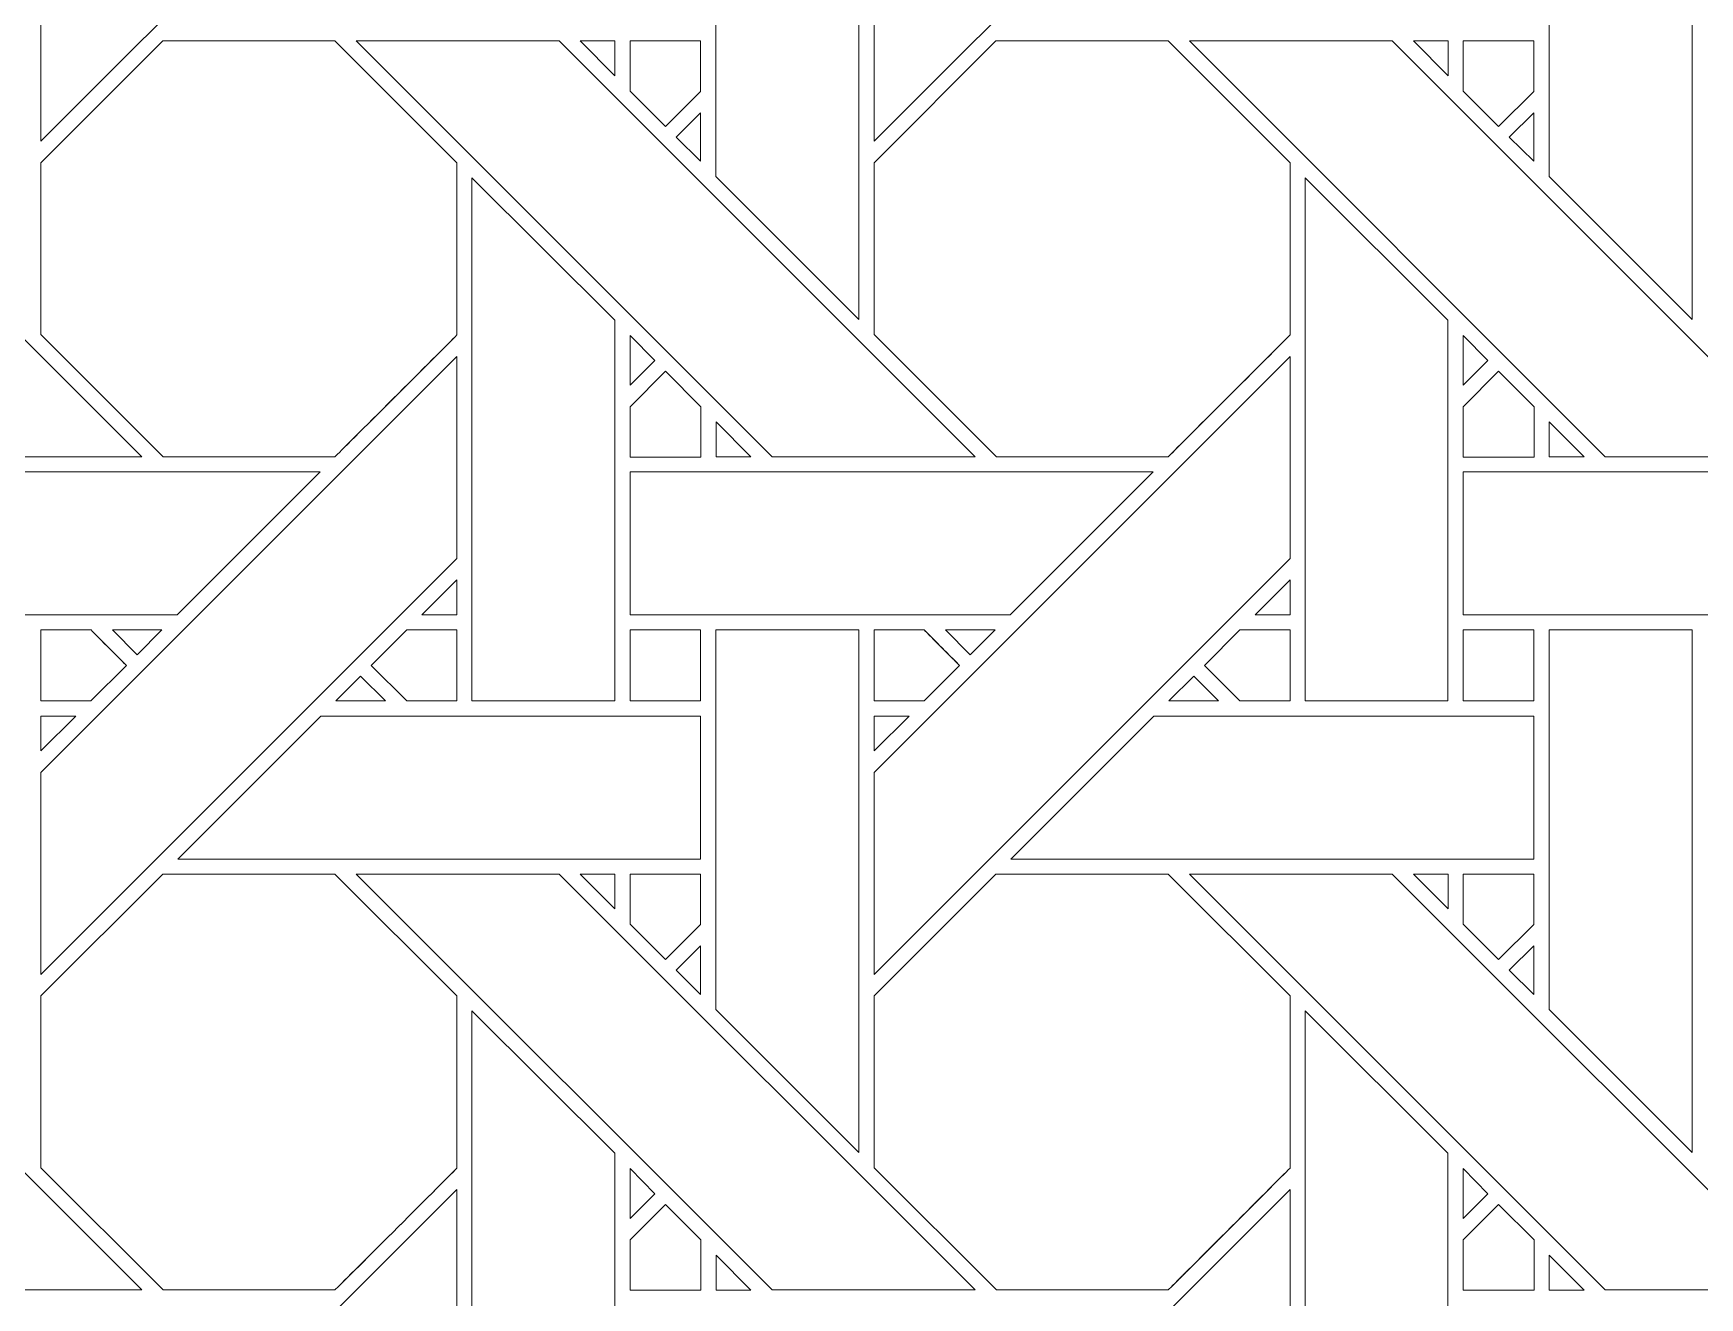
# Model space of a CAD drawing. Header units: inches. Extents: x 4.4 to 20.4, y 1.1 to 17.1.
# Drawn here: x 12.612 to 14.509, y 7.426 to 8.866 of the extents above; entities that cross this region are included whole.
import ezdxf

# ---------------------------------------------------------------- set-up
doc = ezdxf.new("R2010")
doc.units = ezdxf.units.IN
doc.header["$MEASUREMENT"] = 0
doc.layers.add('Design', color=7, linetype='Continuous', lineweight=0)

msp = doc.modelspace()

# ---------------------------------------------------------------- linework, layer by layer
at = {"layer": 'Design'}
for points, knots in [([(4.3829, 17.0948), (4.3829, 17.0948), (4.3829, 1.0948), (4.3829, 1.0948), (4.3829, 1.0948), (20.3829, 1.0948), (20.3829, 1.0948), (20.3829, 1.0948), (20.3829, 17.0948), (20.3829, 17.0948), (20.3829, 17.0948), (4.3829, 17.0948), (4.3829, 17.0948)], [0, 0, 0, 0, 1, 1, 1, 2, 2, 2, 3, 3, 3, 4, 4, 4, 4]), ([(19.3728, 16.2388), (19.3728, 16.2388), (5.2388, 16.2388), (5.2388, 16.2388), (5.2388, 16.2388), (5.2388, 1.9507), (5.2388, 1.9507), (5.2388, 1.9507), (19.5269, 1.9507), (19.5269, 1.9507), (19.5269, 1.9507), (19.5269, 16.2388), (19.5269, 16.2388), (19.5269, 16.2388), (19.3728, 16.2388), (19.3728, 16.2388)], [0, 0, 0, 0, 1, 1, 1, 2, 2, 2, 3, 3, 3, 4, 4, 4, 5, 5, 5, 5]), ([(13.0941, 9.2166), (13.0941, 9.2166), (12.6204, 8.743), (12.6204, 8.743), (12.6204, 8.743), (12.6204, 8.9731), (12.6204, 8.9731), (12.6204, 8.9731), (13.0941, 9.4467), (13.0941, 9.4467), (13.0941, 9.4467), (13.0941, 9.2166), (13.0941, 9.2166)], [0, 0, 0, 0, 1, 1, 1, 2, 2, 2, 3, 3, 3, 4, 4, 4, 4]), ([(14.0428, 9.2166), (14.0428, 9.2166), (13.5691, 8.743), (13.5691, 8.743), (13.5691, 8.743), (13.5691, 8.9731), (13.5691, 8.9731), (13.5691, 8.9731), (14.0428, 9.4467), (14.0428, 9.4467), (14.0428, 9.4467), (14.0428, 9.2166), (14.0428, 9.2166)], [0, 0, 0, 0, 1, 1, 1, 2, 2, 2, 3, 3, 3, 4, 4, 4, 4]), ([(13.552, 8.5401), (13.552, 8.5401), (13.3891, 8.703), (13.3891, 8.703), (13.3891, 8.703), (13.3891, 9.1352), (13.3891, 9.1352), (13.3891, 9.1352), (13.552, 9.1352), (13.552, 9.1352), (13.552, 9.1352), (13.552, 8.5401), (13.552, 8.5401)], [0, 0, 0, 0, 1, 1, 1, 2, 2, 2, 3, 3, 3, 4, 4, 4, 4]), ([(14.5007, 8.5401), (14.5007, 8.5401), (14.3378, 8.703), (14.3378, 8.703), (14.3378, 8.703), (14.3378, 9.1352), (14.3378, 9.1352), (14.3378, 9.1352), (14.5007, 9.1352), (14.5007, 9.1352), (14.5007, 9.1352), (14.5007, 8.5401), (14.5007, 8.5401)], [0, 0, 0, 0, 1, 1, 1, 2, 2, 2, 3, 3, 3, 4, 4, 4, 4]), ([(12.0308, 8.8573), (12.0308, 8.8573), (12.2618, 8.8573), (12.2618, 8.8573), (12.2618, 8.8573), (12.7354, 8.3837), (12.7354, 8.3837), (12.7354, 8.3837), (12.5044, 8.3837), (12.5044, 8.3837), (12.5044, 8.3837), (12.0308, 8.8573), (12.0308, 8.8573)], [0, 0, 0, 0, 1, 1, 1, 2, 2, 2, 3, 3, 3, 4, 4, 4, 4]), ([(12.7591, 8.8573), (12.7591, 8.8573), (12.9553, 8.8573), (12.9553, 8.8573), (12.9553, 8.8573), (13.0941, 8.7186), (13.0941, 8.7186), (13.0941, 8.7186), (13.0941, 8.5224), (13.0941, 8.5224), (13.0763, 8.5044), (12.9643, 8.3927), (12.9553, 8.3837), (12.9553, 8.3837), (12.7596, 8.3837), (12.7596, 8.3837), (12.7596, 8.3837), (12.6204, 8.5229), (12.6204, 8.5229), (12.6204, 8.5229), (12.6204, 8.7186), (12.6204, 8.7186), (12.6204, 8.7186), (12.7591, 8.8573), (12.7591, 8.8573)], [0, 0, 0, 0, 1, 1, 1, 2, 2, 2, 3, 3, 3, 4, 4, 4, 5, 5, 5, 6, 6, 6, 7, 7, 7, 8, 8, 8, 8]), ([(12.6204, 8.5229), (12.6204, 8.5229), (12.6204, 8.7186), (12.6204, 8.7186), (12.6204, 8.7186), (12.7591, 8.8573), (12.7591, 8.8573), (12.7591, 8.8573), (12.9553, 8.8573), (12.9553, 8.8573), (12.9553, 8.8573), (13.0941, 8.7186), (13.0941, 8.7186), (13.0941, 8.7186), (13.0941, 8.5224), (13.0941, 8.5224), (13.0761, 8.5043), (12.9642, 8.3926), (12.9553, 8.3837), (12.9553, 8.3837), (12.7596, 8.3837), (12.7596, 8.3837), (12.7596, 8.3837), (12.6204, 8.5229), (12.6204, 8.5229)], [0, 0, 0, 0, 1, 1, 1, 2, 2, 2, 3, 3, 3, 4, 4, 4, 5, 5, 5, 6, 6, 6, 7, 7, 7, 8, 8, 8, 8]), ([(13.4531, 8.3837), (13.4531, 8.3837), (12.9795, 8.8573), (12.9795, 8.8573), (12.9795, 8.8573), (13.2105, 8.8573), (13.2105, 8.8573), (13.2105, 8.8573), (13.6841, 8.3837), (13.6841, 8.3837), (13.6841, 8.3837), (13.4531, 8.3837), (13.4531, 8.3837)], [0, 0, 0, 0, 1, 1, 1, 2, 2, 2, 3, 3, 3, 4, 4, 4, 4]), ([(13.2741, 8.8573), (13.2741, 8.8573), (13.2741, 8.8175), (13.2741, 8.8175), (13.2741, 8.8175), (13.2346, 8.8573), (13.2346, 8.8573), (13.2346, 8.8573), (13.2741, 8.8573), (13.2741, 8.8573)], [0, 0, 0, 0, 1, 1, 1, 2, 2, 2, 3, 3, 3, 3]), ([(13.3715, 8.8573), (13.3715, 8.8573), (13.3715, 8.7997), (13.3715, 8.7997), (13.3715, 8.7997), (13.3316, 8.7598), (13.3316, 8.7598), (13.3316, 8.7598), (13.2913, 8.8001), (13.2913, 8.8001), (13.2913, 8.8001), (13.2913, 8.8573), (13.2913, 8.8573), (13.2913, 8.8573), (13.3715, 8.8573), (13.3715, 8.8573)], [0, 0, 0, 0, 1, 1, 1, 2, 2, 2, 3, 3, 3, 4, 4, 4, 5, 5, 5, 5]), ([(13.3316, 8.7598), (13.3316, 8.7598), (13.2913, 8.8001), (13.2913, 8.8001), (13.2913, 8.8001), (13.2913, 8.8573), (13.2913, 8.8573), (13.2913, 8.8573), (13.3715, 8.8573), (13.3715, 8.8573), (13.3715, 8.8573), (13.3715, 8.7997), (13.3715, 8.7997), (13.3715, 8.7997), (13.3316, 8.7598), (13.3316, 8.7598)], [0, 0, 0, 0, 1, 1, 1, 2, 2, 2, 3, 3, 3, 4, 4, 4, 5, 5, 5, 5]), ([(13.7078, 8.8573), (13.7078, 8.8573), (13.904, 8.8573), (13.904, 8.8573), (13.904, 8.8573), (14.0428, 8.7186), (14.0428, 8.7186), (14.0428, 8.7186), (14.0428, 8.5224), (14.0428, 8.5224), (14.025, 8.5045), (13.9131, 8.3927), (13.9041, 8.3837), (13.9041, 8.3837), (13.7084, 8.3837), (13.7084, 8.3837), (13.7084, 8.3837), (13.5691, 8.5229), (13.5691, 8.5229), (13.5691, 8.5229), (13.5691, 8.7186), (13.5691, 8.7186), (13.5691, 8.7186), (13.7078, 8.8573), (13.7078, 8.8573)], [0, 0, 0, 0, 1, 1, 1, 2, 2, 2, 3, 3, 3, 4, 4, 4, 5, 5, 5, 6, 6, 6, 7, 7, 7, 8, 8, 8, 8]), ([(14.0428, 8.5224), (14.0243, 8.5038), (13.9125, 8.3922), (13.9041, 8.3837), (13.9041, 8.3837), (13.7084, 8.3837), (13.7084, 8.3837), (13.7084, 8.3837), (13.5691, 8.5229), (13.5691, 8.5229), (13.5691, 8.5229), (13.5691, 8.7186), (13.5691, 8.7186), (13.5691, 8.7186), (13.7078, 8.8573), (13.7078, 8.8573), (13.7078, 8.8573), (13.904, 8.8573), (13.904, 8.8573), (13.904, 8.8573), (14.0428, 8.7186), (14.0428, 8.7186), (14.0428, 8.7186), (14.0428, 8.5224), (14.0428, 8.5224)], [0, 0, 0, 0, 1, 1, 1, 2, 2, 2, 3, 3, 3, 4, 4, 4, 5, 5, 5, 6, 6, 6, 7, 7, 7, 8, 8, 8, 8]), ([(14.4018, 8.3837), (14.4018, 8.3837), (13.9283, 8.8573), (13.9283, 8.8573), (13.9283, 8.8573), (14.1592, 8.8573), (14.1592, 8.8573), (14.1592, 8.8573), (14.6329, 8.3837), (14.6329, 8.3837), (14.6329, 8.3837), (14.4018, 8.3837), (14.4018, 8.3837)], [0, 0, 0, 0, 1, 1, 1, 2, 2, 2, 3, 3, 3, 4, 4, 4, 4]), ([(14.2228, 8.8573), (14.2228, 8.8573), (14.2228, 8.8175), (14.2228, 8.8175), (14.2228, 8.8175), (14.1833, 8.8573), (14.1833, 8.8573), (14.1833, 8.8573), (14.2228, 8.8573), (14.2228, 8.8573)], [0, 0, 0, 0, 1, 1, 1, 2, 2, 2, 3, 3, 3, 3]), ([(14.3203, 8.8573), (14.3203, 8.8573), (14.3203, 8.7997), (14.3203, 8.7997), (14.3203, 8.7997), (14.2803, 8.7598), (14.2803, 8.7598), (14.2803, 8.7598), (14.24, 8.8001), (14.24, 8.8001), (14.24, 8.8001), (14.24, 8.8573), (14.24, 8.8573), (14.24, 8.8573), (14.3203, 8.8573), (14.3203, 8.8573)], [0, 0, 0, 0, 1, 1, 1, 2, 2, 2, 3, 3, 3, 4, 4, 4, 5, 5, 5, 5]), ([(14.2803, 8.7598), (14.2803, 8.7598), (14.24, 8.8001), (14.24, 8.8001), (14.24, 8.8001), (14.24, 8.8573), (14.24, 8.8573), (14.24, 8.8573), (14.3203, 8.8573), (14.3203, 8.8573), (14.3203, 8.8573), (14.3203, 8.7997), (14.3203, 8.7997), (14.3203, 8.7997), (14.2803, 8.7598), (14.2803, 8.7598)], [0, 0, 0, 0, 1, 1, 1, 2, 2, 2, 3, 3, 3, 4, 4, 4, 5, 5, 5, 5]), ([(13.3715, 8.7755), (13.3715, 8.7755), (13.3715, 8.7203), (13.3715, 8.7203), (13.3715, 8.7203), (13.3438, 8.7477), (13.3438, 8.7477), (13.3438, 8.7477), (13.3715, 8.7755), (13.3715, 8.7755)], [0, 0, 0, 0, 1, 1, 1, 2, 2, 2, 3, 3, 3, 3]), ([(14.3203, 8.7755), (14.3203, 8.7755), (14.3203, 8.7203), (14.3203, 8.7203), (14.3203, 8.7203), (14.2925, 8.7477), (14.2925, 8.7477), (14.2925, 8.7477), (14.3203, 8.7755), (14.3203, 8.7755)], [0, 0, 0, 0, 1, 1, 1, 2, 2, 2, 3, 3, 3, 3]), ([(13.1112, 8.1057), (13.1112, 8.1057), (13.1112, 8.7015), (13.1112, 8.7015), (13.1112, 8.7015), (13.274, 8.5394), (13.274, 8.5394), (13.274, 8.5394), (13.274, 8.1057), (13.274, 8.1057), (13.274, 8.1057), (13.1112, 8.1057), (13.1112, 8.1057)], [0, 0, 0, 0, 1, 1, 1, 2, 2, 2, 3, 3, 3, 4, 4, 4, 4]), ([(14.0599, 8.1057), (14.0599, 8.1057), (14.0599, 8.7015), (14.0599, 8.7015), (14.0599, 8.7015), (14.2227, 8.5394), (14.2227, 8.5394), (14.2227, 8.5394), (14.2227, 8.1057), (14.2227, 8.1057), (14.2227, 8.1057), (14.0599, 8.1057), (14.0599, 8.1057)], [0, 0, 0, 0, 1, 1, 1, 2, 2, 2, 3, 3, 3, 4, 4, 4, 4]), ([(13.2913, 8.4651), (13.2913, 8.4651), (13.2913, 8.5219), (13.2913, 8.5219), (13.2913, 8.5219), (13.3195, 8.4933), (13.3195, 8.4933), (13.3195, 8.4933), (13.2913, 8.4651), (13.2913, 8.4651)], [0, 0, 0, 0, 1, 1, 1, 2, 2, 2, 3, 3, 3, 3]), ([(14.24, 8.4651), (14.24, 8.4651), (14.24, 8.5219), (14.24, 8.5219), (14.24, 8.5219), (14.2682, 8.4933), (14.2682, 8.4933), (14.2682, 8.4933), (14.24, 8.4651), (14.24, 8.4651)], [0, 0, 0, 0, 1, 1, 1, 2, 2, 2, 3, 3, 3, 3]), ([(12.6204, 8.0244), (12.6204, 8.0244), (13.0941, 8.498), (13.0941, 8.498), (13.0941, 8.498), (13.0941, 8.2679), (13.0941, 8.2679), (13.0941, 8.2679), (12.6204, 7.7943), (12.6204, 7.7943), (12.6204, 7.7943), (12.6204, 8.0244), (12.6204, 8.0244)], [0, 0, 0, 0, 1, 1, 1, 2, 2, 2, 3, 3, 3, 4, 4, 4, 4]), ([(14.0428, 8.2679), (14.0428, 8.2679), (13.5691, 7.7943), (13.5691, 7.7943), (13.5691, 7.7943), (13.5691, 8.0244), (13.5691, 8.0244), (13.5691, 8.0244), (14.0428, 8.498), (14.0428, 8.498), (14.0428, 8.498), (14.0428, 8.2679), (14.0428, 8.2679)], [0, 0, 0, 0, 1, 1, 1, 2, 2, 2, 3, 3, 3, 4, 4, 4, 4]), ([(13.2913, 8.3834), (13.2913, 8.3834), (13.2913, 8.4407), (13.2913, 8.4407), (13.2913, 8.4407), (13.3316, 8.4811), (13.3316, 8.4811), (13.3316, 8.4811), (13.3719, 8.4407), (13.3719, 8.4407), (13.3719, 8.4407), (13.3719, 8.3834), (13.3719, 8.3834), (13.3719, 8.3834), (13.2913, 8.3834), (13.2913, 8.3834)], [0, 0, 0, 0, 1, 1, 1, 2, 2, 2, 3, 3, 3, 4, 4, 4, 5, 5, 5, 5]), ([(13.3316, 8.4811), (13.3316, 8.4811), (13.3719, 8.4407), (13.3719, 8.4407), (13.3719, 8.4407), (13.3719, 8.3834), (13.3719, 8.3834), (13.3719, 8.3834), (13.2913, 8.3834), (13.2913, 8.3834), (13.2913, 8.3834), (13.2913, 8.4407), (13.2913, 8.4407), (13.2913, 8.4407), (13.3316, 8.4811), (13.3316, 8.4811)], [0, 0, 0, 0, 1, 1, 1, 2, 2, 2, 3, 3, 3, 4, 4, 4, 5, 5, 5, 5]), ([(14.24, 8.3834), (14.24, 8.3834), (14.24, 8.4407), (14.24, 8.4407), (14.24, 8.4407), (14.2803, 8.4811), (14.2803, 8.4811), (14.2803, 8.4811), (14.3207, 8.4407), (14.3207, 8.4407), (14.3207, 8.4407), (14.3207, 8.3834), (14.3207, 8.3834), (14.3207, 8.3834), (14.24, 8.3834), (14.24, 8.3834)], [0, 0, 0, 0, 1, 1, 1, 2, 2, 2, 3, 3, 3, 4, 4, 4, 5, 5, 5, 5]), ([(14.2803, 8.4811), (14.2803, 8.4811), (14.3207, 8.4407), (14.3207, 8.4407), (14.3207, 8.4407), (14.3207, 8.3834), (14.3207, 8.3834), (14.3207, 8.3834), (14.24, 8.3834), (14.24, 8.3834), (14.24, 8.3834), (14.24, 8.4407), (14.24, 8.4407), (14.24, 8.4407), (14.2803, 8.4811), (14.2803, 8.4811)], [0, 0, 0, 0, 1, 1, 1, 2, 2, 2, 3, 3, 3, 4, 4, 4, 5, 5, 5, 5]), ([(13.3892, 8.3837), (13.3892, 8.3837), (13.3892, 8.4235), (13.3892, 8.4235), (13.3892, 8.4235), (13.4289, 8.3837), (13.4289, 8.3837), (13.4289, 8.3837), (13.3892, 8.3837), (13.3892, 8.3837)], [0, 0, 0, 0, 1, 1, 1, 2, 2, 2, 3, 3, 3, 3]), ([(14.3379, 8.3837), (14.3379, 8.3837), (14.3379, 8.4235), (14.3379, 8.4235), (14.3379, 8.4235), (14.3776, 8.3837), (14.3776, 8.3837), (14.3776, 8.3837), (14.3379, 8.3837), (14.3379, 8.3837)], [0, 0, 0, 0, 1, 1, 1, 2, 2, 2, 3, 3, 3, 3]), ([(12.3425, 8.2037), (12.3425, 8.2037), (12.3425, 8.3664), (12.3425, 8.3664), (12.3425, 8.3664), (12.9383, 8.3664), (12.9383, 8.3664), (12.9383, 8.3664), (12.7755, 8.2037), (12.7755, 8.2037), (12.7755, 8.2037), (12.3425, 8.2037), (12.3425, 8.2037)], [0, 0, 0, 0, 1, 1, 1, 2, 2, 2, 3, 3, 3, 4, 4, 4, 4]), ([(13.2913, 8.2037), (13.2913, 8.2037), (13.2913, 8.3664), (13.2913, 8.3664), (13.2913, 8.3664), (13.887, 8.3664), (13.887, 8.3664), (13.887, 8.3664), (13.7242, 8.2037), (13.7242, 8.2037), (13.7242, 8.2037), (13.2913, 8.2037), (13.2913, 8.2037)], [0, 0, 0, 0, 1, 1, 1, 2, 2, 2, 3, 3, 3, 4, 4, 4, 4]), ([(14.24, 8.2037), (14.24, 8.2037), (14.24, 8.3664), (14.24, 8.3664), (14.24, 8.3664), (14.8357, 8.3664), (14.8357, 8.3664), (14.8357, 8.3664), (14.673, 8.2037), (14.673, 8.2037), (14.673, 8.2037), (14.24, 8.2037), (14.24, 8.2037)], [0, 0, 0, 0, 1, 1, 1, 2, 2, 2, 3, 3, 3, 4, 4, 4, 4]), ([(13.0543, 8.2038), (13.0543, 8.2038), (13.0941, 8.2435), (13.0941, 8.2435), (13.0941, 8.2435), (13.0941, 8.2038), (13.0941, 8.2038), (13.0941, 8.2038), (13.0543, 8.2038), (13.0543, 8.2038)], [0, 0, 0, 0, 1, 1, 1, 2, 2, 2, 3, 3, 3, 3]), ([(14.003, 8.2038), (14.003, 8.2038), (14.0428, 8.2435), (14.0428, 8.2435), (14.0428, 8.2435), (14.0428, 8.2038), (14.0428, 8.2038), (14.0428, 8.2038), (14.003, 8.2038), (14.003, 8.2038)], [0, 0, 0, 0, 1, 1, 1, 2, 2, 2, 3, 3, 3, 3]), ([(12.6775, 8.1865), (12.6826, 8.1813), (12.7134, 8.1505), (12.7178, 8.1461), (12.7178, 8.1461), (12.6774, 8.1057), (12.6774, 8.1057), (12.6774, 8.1057), (12.6204, 8.1057), (12.6204, 8.1057), (12.6204, 8.1057), (12.6204, 8.1865), (12.6204, 8.1865), (12.6204, 8.1865), (12.6775, 8.1865), (12.6775, 8.1865)], [0, 0, 0, 0, 1, 1, 1, 2, 2, 2, 3, 3, 3, 4, 4, 4, 5, 5, 5, 5]), ([(12.6204, 8.1865), (12.6204, 8.1865), (12.6775, 8.1865), (12.6775, 8.1865), (12.683, 8.1809), (12.7178, 8.1461), (12.7178, 8.1461), (12.7178, 8.1461), (12.6774, 8.1057), (12.6774, 8.1057), (12.6774, 8.1057), (12.6204, 8.1057), (12.6204, 8.1057), (12.6204, 8.1057), (12.6204, 8.1865), (12.6204, 8.1865)], [0, 0, 0, 0, 1, 1, 1, 2, 2, 2, 3, 3, 3, 4, 4, 4, 5, 5, 5, 5]), ([(12.7583, 8.1865), (12.7583, 8.1865), (12.73, 8.1583), (12.73, 8.1583), (12.73, 8.1583), (12.7018, 8.1865), (12.7018, 8.1865), (12.7018, 8.1865), (12.7583, 8.1865), (12.7583, 8.1865)], [0, 0, 0, 0, 1, 1, 1, 2, 2, 2, 3, 3, 3, 3]), ([(13.037, 8.1057), (13.037, 8.1057), (12.9966, 8.1461), (12.9966, 8.1461), (12.9966, 8.1461), (13.037, 8.1865), (13.037, 8.1865), (13.037, 8.1865), (13.0941, 8.1865), (13.0941, 8.1865), (13.0941, 8.1865), (13.0941, 8.1057), (13.0941, 8.1057), (13.0941, 8.1057), (13.037, 8.1057), (13.037, 8.1057)], [0, 0, 0, 0, 1, 1, 1, 2, 2, 2, 3, 3, 3, 4, 4, 4, 5, 5, 5, 5]), ([(12.9966, 8.1461), (12.9966, 8.1461), (13.037, 8.1865), (13.037, 8.1865), (13.037, 8.1865), (13.0941, 8.1865), (13.0941, 8.1865), (13.0941, 8.1865), (13.0941, 8.1057), (13.0941, 8.1057), (13.0941, 8.1057), (13.037, 8.1057), (13.037, 8.1057), (13.037, 8.1057), (12.9966, 8.1461), (12.9966, 8.1461)], [0, 0, 0, 0, 1, 1, 1, 2, 2, 2, 3, 3, 3, 4, 4, 4, 5, 5, 5, 5]), ([(13.2913, 8.1865), (13.2913, 8.1865), (13.3715, 8.1865), (13.3715, 8.1865), (13.3715, 8.1865), (13.3715, 8.1057), (13.3715, 8.1057), (13.3715, 8.1057), (13.2913, 8.1057), (13.2913, 8.1057), (13.2913, 8.1057), (13.2913, 8.1865), (13.2913, 8.1865)], [0, 0, 0, 0, 1, 1, 1, 2, 2, 2, 3, 3, 3, 4, 4, 4, 4]), ([(13.2913, 8.1057), (13.2913, 8.1057), (13.2913, 8.1865), (13.2913, 8.1865), (13.2913, 8.1865), (13.3715, 8.1865), (13.3715, 8.1865), (13.3715, 8.1865), (13.3715, 8.1057), (13.3715, 8.1057), (13.3715, 8.1057), (13.2913, 8.1057), (13.2913, 8.1057)], [0, 0, 0, 0, 1, 1, 1, 2, 2, 2, 3, 3, 3, 4, 4, 4, 4]), ([(13.552, 8.1865), (13.552, 8.1865), (13.552, 7.5914), (13.552, 7.5914), (13.552, 7.5914), (13.3891, 7.7543), (13.3891, 7.7543), (13.3891, 7.7543), (13.3891, 8.1865), (13.3891, 8.1865), (13.3891, 8.1865), (13.552, 8.1865), (13.552, 8.1865)], [0, 0, 0, 0, 1, 1, 1, 2, 2, 2, 3, 3, 3, 4, 4, 4, 4]), ([(13.6262, 8.1865), (13.6313, 8.1813), (13.6621, 8.1505), (13.6665, 8.1461), (13.6665, 8.1461), (13.6261, 8.1057), (13.6261, 8.1057), (13.6261, 8.1057), (13.5691, 8.1057), (13.5691, 8.1057), (13.5691, 8.1057), (13.5691, 8.1865), (13.5691, 8.1865), (13.5691, 8.1865), (13.6262, 8.1865), (13.6262, 8.1865)], [0, 0, 0, 0, 1, 1, 1, 2, 2, 2, 3, 3, 3, 4, 4, 4, 5, 5, 5, 5]), ([(13.5691, 8.1057), (13.5691, 8.1057), (13.5691, 8.1865), (13.5691, 8.1865), (13.5691, 8.1865), (13.6262, 8.1865), (13.6262, 8.1865), (13.6316, 8.1811), (13.6665, 8.1461), (13.6665, 8.1461), (13.6665, 8.1461), (13.6261, 8.1057), (13.6261, 8.1057), (13.6261, 8.1057), (13.5691, 8.1057), (13.5691, 8.1057)], [0, 0, 0, 0, 1, 1, 1, 2, 2, 2, 3, 3, 3, 4, 4, 4, 5, 5, 5, 5]), ([(13.6505, 8.1865), (13.6505, 8.1865), (13.707, 8.1865), (13.707, 8.1865), (13.707, 8.1865), (13.6787, 8.1583), (13.6787, 8.1583), (13.6787, 8.1583), (13.6505, 8.1865), (13.6505, 8.1865)], [0, 0, 0, 0, 1, 1, 1, 2, 2, 2, 3, 3, 3, 3]), ([(13.9857, 8.1057), (13.9857, 8.1057), (13.9453, 8.1461), (13.9453, 8.1461), (13.9453, 8.1461), (13.9858, 8.1865), (13.9858, 8.1865), (13.9858, 8.1865), (14.0428, 8.1865), (14.0428, 8.1865), (14.0428, 8.1865), (14.0428, 8.1057), (14.0428, 8.1057), (14.0428, 8.1057), (13.9857, 8.1057), (13.9857, 8.1057)], [0, 0, 0, 0, 1, 1, 1, 2, 2, 2, 3, 3, 3, 4, 4, 4, 5, 5, 5, 5]), ([(14.0428, 8.1057), (14.0428, 8.1057), (13.9857, 8.1057), (13.9857, 8.1057), (13.9857, 8.1057), (13.9453, 8.1461), (13.9453, 8.1461), (13.9453, 8.1461), (13.9858, 8.1865), (13.9858, 8.1865), (13.9858, 8.1865), (14.0428, 8.1865), (14.0428, 8.1865), (14.0428, 8.1865), (14.0428, 8.1057), (14.0428, 8.1057)], [0, 0, 0, 0, 1, 1, 1, 2, 2, 2, 3, 3, 3, 4, 4, 4, 5, 5, 5, 5]), ([(14.24, 8.1865), (14.24, 8.1865), (14.3203, 8.1865), (14.3203, 8.1865), (14.3203, 8.1865), (14.3203, 8.1057), (14.3203, 8.1057), (14.3203, 8.1057), (14.24, 8.1057), (14.24, 8.1057), (14.24, 8.1057), (14.24, 8.1865), (14.24, 8.1865)], [0, 0, 0, 0, 1, 1, 1, 2, 2, 2, 3, 3, 3, 4, 4, 4, 4]), ([(14.24, 8.1057), (14.24, 8.1057), (14.24, 8.1865), (14.24, 8.1865), (14.24, 8.1865), (14.3203, 8.1865), (14.3203, 8.1865), (14.3203, 8.1865), (14.3203, 8.1057), (14.3203, 8.1057), (14.3203, 8.1057), (14.24, 8.1057), (14.24, 8.1057)], [0, 0, 0, 0, 1, 1, 1, 2, 2, 2, 3, 3, 3, 4, 4, 4, 4]), ([(14.5007, 7.5914), (14.5007, 7.5914), (14.3378, 7.7543), (14.3378, 7.7543), (14.3378, 7.7543), (14.3378, 8.1865), (14.3378, 8.1865), (14.3378, 8.1865), (14.5007, 8.1865), (14.5007, 8.1865), (14.5007, 8.1865), (14.5007, 7.5914), (14.5007, 7.5914)], [0, 0, 0, 0, 1, 1, 1, 2, 2, 2, 3, 3, 3, 4, 4, 4, 4]), ([(13.0127, 8.1057), (13.0127, 8.1057), (12.9562, 8.1057), (12.9562, 8.1057), (12.9562, 8.1057), (12.9845, 8.1339), (12.9845, 8.1339), (12.9845, 8.1339), (13.0127, 8.1057), (13.0127, 8.1057)], [0, 0, 0, 0, 1, 1, 1, 2, 2, 2, 3, 3, 3, 3]), ([(13.905, 8.1057), (13.905, 8.1057), (13.9332, 8.1339), (13.9332, 8.1339), (13.9332, 8.1339), (13.9615, 8.1057), (13.9615, 8.1057), (13.9615, 8.1057), (13.905, 8.1057), (13.905, 8.1057)], [0, 0, 0, 0, 1, 1, 1, 2, 2, 2, 3, 3, 3, 3]), ([(12.6602, 8.0885), (12.6602, 8.0885), (12.6204, 8.0487), (12.6204, 8.0487), (12.6204, 8.0487), (12.6204, 8.0885), (12.6204, 8.0885), (12.6204, 8.0885), (12.6602, 8.0885), (12.6602, 8.0885)], [0, 0, 0, 0, 1, 1, 1, 2, 2, 2, 3, 3, 3, 3]), ([(12.7762, 7.9257), (12.7762, 7.9257), (12.9391, 8.0885), (12.9391, 8.0885), (12.9391, 8.0885), (13.3715, 8.0885), (13.3715, 8.0885), (13.3715, 8.0885), (13.3715, 7.9257), (13.3715, 7.9257), (13.3715, 7.9257), (12.7762, 7.9257), (12.7762, 7.9257)], [0, 0, 0, 0, 1, 1, 1, 2, 2, 2, 3, 3, 3, 4, 4, 4, 4]), ([(13.609, 8.0885), (13.609, 8.0885), (13.5691, 8.0487), (13.5691, 8.0487), (13.5691, 8.0487), (13.5691, 8.0885), (13.5691, 8.0885), (13.5691, 8.0885), (13.609, 8.0885), (13.609, 8.0885)], [0, 0, 0, 0, 1, 1, 1, 2, 2, 2, 3, 3, 3, 3]), ([(14.3203, 8.0885), (14.3203, 8.0885), (14.3203, 7.9257), (14.3203, 7.9257), (14.3203, 7.9257), (13.725, 7.9257), (13.725, 7.9257), (13.725, 7.9257), (13.8878, 8.0885), (13.8878, 8.0885), (13.8878, 8.0885), (14.3203, 8.0885), (14.3203, 8.0885)], [0, 0, 0, 0, 1, 1, 1, 2, 2, 2, 3, 3, 3, 4, 4, 4, 4]), ([(12.0308, 7.9086), (12.0308, 7.9086), (12.2618, 7.9086), (12.2618, 7.9086), (12.2618, 7.9086), (12.7354, 7.435), (12.7354, 7.435), (12.7354, 7.435), (12.5044, 7.435), (12.5044, 7.435), (12.5044, 7.435), (12.0308, 7.9086), (12.0308, 7.9086)], [0, 0, 0, 0, 1, 1, 1, 2, 2, 2, 3, 3, 3, 4, 4, 4, 4]), ([(12.7591, 7.9086), (12.7591, 7.9086), (12.9553, 7.9086), (12.9553, 7.9086), (12.9553, 7.9086), (13.0941, 7.7699), (13.0941, 7.7699), (13.0941, 7.7699), (13.0941, 7.5737), (13.0941, 7.5737), (13.0763, 7.5557), (12.9643, 7.444), (12.9553, 7.435), (12.9553, 7.435), (12.7596, 7.435), (12.7596, 7.435), (12.7596, 7.435), (12.6204, 7.5742), (12.6204, 7.5742), (12.6204, 7.5742), (12.6204, 7.7699), (12.6204, 7.7699), (12.6204, 7.7699), (12.7591, 7.9086), (12.7591, 7.9086)], [0, 0, 0, 0, 1, 1, 1, 2, 2, 2, 3, 3, 3, 4, 4, 4, 5, 5, 5, 6, 6, 6, 7, 7, 7, 8, 8, 8, 8]), ([(12.6204, 7.5742), (12.6204, 7.5742), (12.6204, 7.7699), (12.6204, 7.7699), (12.6204, 7.7699), (12.7591, 7.9086), (12.7591, 7.9086), (12.7591, 7.9086), (12.9553, 7.9086), (12.9553, 7.9086), (12.9553, 7.9086), (13.0941, 7.7699), (13.0941, 7.7699), (13.0941, 7.7699), (13.0941, 7.5737), (13.0941, 7.5737), (13.0757, 7.5551), (12.9639, 7.4435), (12.9553, 7.435), (12.9553, 7.435), (12.7596, 7.435), (12.7596, 7.435), (12.7596, 7.435), (12.6204, 7.5742), (12.6204, 7.5742)], [0, 0, 0, 0, 1, 1, 1, 2, 2, 2, 3, 3, 3, 4, 4, 4, 5, 5, 5, 6, 6, 6, 7, 7, 7, 8, 8, 8, 8]), ([(12.9795, 7.9086), (12.9795, 7.9086), (13.2105, 7.9086), (13.2105, 7.9086), (13.2105, 7.9086), (13.6841, 7.435), (13.6841, 7.435), (13.6841, 7.435), (13.4531, 7.435), (13.4531, 7.435), (13.4531, 7.435), (12.9795, 7.9086), (12.9795, 7.9086)], [0, 0, 0, 0, 1, 1, 1, 2, 2, 2, 3, 3, 3, 4, 4, 4, 4]), ([(13.2741, 7.9086), (13.2741, 7.9086), (13.2741, 7.8688), (13.2741, 7.8688), (13.2741, 7.8688), (13.2346, 7.9086), (13.2346, 7.9086), (13.2346, 7.9086), (13.2741, 7.9086), (13.2741, 7.9086)], [0, 0, 0, 0, 1, 1, 1, 2, 2, 2, 3, 3, 3, 3]), ([(13.3715, 7.9086), (13.3715, 7.9086), (13.3715, 7.851), (13.3715, 7.851), (13.3715, 7.851), (13.3316, 7.8111), (13.3316, 7.8111), (13.3316, 7.8111), (13.2913, 7.8514), (13.2913, 7.8514), (13.2913, 7.8514), (13.2913, 7.9086), (13.2913, 7.9086), (13.2913, 7.9086), (13.3715, 7.9086), (13.3715, 7.9086)], [0, 0, 0, 0, 1, 1, 1, 2, 2, 2, 3, 3, 3, 4, 4, 4, 5, 5, 5, 5]), ([(13.3316, 7.8111), (13.3316, 7.8111), (13.2913, 7.8514), (13.2913, 7.8514), (13.2913, 7.8514), (13.2913, 7.9086), (13.2913, 7.9086), (13.2913, 7.9086), (13.3715, 7.9086), (13.3715, 7.9086), (13.3715, 7.9086), (13.3715, 7.851), (13.3715, 7.851), (13.3715, 7.851), (13.3316, 7.8111), (13.3316, 7.8111)], [0, 0, 0, 0, 1, 1, 1, 2, 2, 2, 3, 3, 3, 4, 4, 4, 5, 5, 5, 5]), ([(13.7078, 7.9086), (13.7078, 7.9086), (13.904, 7.9086), (13.904, 7.9086), (13.904, 7.9086), (14.0428, 7.7699), (14.0428, 7.7699), (14.0428, 7.7699), (14.0428, 7.5737), (14.0428, 7.5737), (14.025, 7.5557), (13.9131, 7.444), (13.9041, 7.435), (13.9041, 7.435), (13.7084, 7.435), (13.7084, 7.435), (13.7084, 7.435), (13.5691, 7.5742), (13.5691, 7.5742), (13.5691, 7.5742), (13.5691, 7.7699), (13.5691, 7.7699), (13.5691, 7.7699), (13.7078, 7.9086), (13.7078, 7.9086)], [0, 0, 0, 0, 1, 1, 1, 2, 2, 2, 3, 3, 3, 4, 4, 4, 5, 5, 5, 6, 6, 6, 7, 7, 7, 8, 8, 8, 8]), ([(13.5691, 7.5742), (13.5691, 7.5742), (13.5691, 7.7699), (13.5691, 7.7699), (13.5691, 7.7699), (13.7078, 7.9086), (13.7078, 7.9086), (13.7078, 7.9086), (13.904, 7.9086), (13.904, 7.9086), (13.904, 7.9086), (14.0428, 7.7699), (14.0428, 7.7699), (14.0428, 7.7699), (14.0428, 7.5737), (14.0428, 7.5737), (14.0248, 7.5555), (13.9129, 7.4438), (13.9041, 7.435), (13.9041, 7.435), (13.7084, 7.435), (13.7084, 7.435), (13.7084, 7.435), (13.5691, 7.5742), (13.5691, 7.5742)], [0, 0, 0, 0, 1, 1, 1, 2, 2, 2, 3, 3, 3, 4, 4, 4, 5, 5, 5, 6, 6, 6, 7, 7, 7, 8, 8, 8, 8]), ([(14.4018, 7.435), (14.4018, 7.435), (13.9283, 7.9086), (13.9283, 7.9086), (13.9283, 7.9086), (14.1592, 7.9086), (14.1592, 7.9086), (14.1592, 7.9086), (14.6329, 7.435), (14.6329, 7.435), (14.6329, 7.435), (14.4018, 7.435), (14.4018, 7.435)], [0, 0, 0, 0, 1, 1, 1, 2, 2, 2, 3, 3, 3, 4, 4, 4, 4]), ([(14.2228, 7.9086), (14.2228, 7.9086), (14.2228, 7.8688), (14.2228, 7.8688), (14.2228, 7.8688), (14.1833, 7.9086), (14.1833, 7.9086), (14.1833, 7.9086), (14.2228, 7.9086), (14.2228, 7.9086)], [0, 0, 0, 0, 1, 1, 1, 2, 2, 2, 3, 3, 3, 3]), ([(14.3203, 7.9086), (14.3203, 7.9086), (14.3203, 7.851), (14.3203, 7.851), (14.3203, 7.851), (14.2803, 7.8111), (14.2803, 7.8111), (14.2803, 7.8111), (14.24, 7.8514), (14.24, 7.8514), (14.24, 7.8514), (14.24, 7.9086), (14.24, 7.9086), (14.24, 7.9086), (14.3203, 7.9086), (14.3203, 7.9086)], [0, 0, 0, 0, 1, 1, 1, 2, 2, 2, 3, 3, 3, 4, 4, 4, 5, 5, 5, 5]), ([(14.2803, 7.8111), (14.2803, 7.8111), (14.24, 7.8514), (14.24, 7.8514), (14.24, 7.8514), (14.24, 7.9086), (14.24, 7.9086), (14.24, 7.9086), (14.3203, 7.9086), (14.3203, 7.9086), (14.3203, 7.9086), (14.3203, 7.851), (14.3203, 7.851), (14.3203, 7.851), (14.2803, 7.8111), (14.2803, 7.8111)], [0, 0, 0, 0, 1, 1, 1, 2, 2, 2, 3, 3, 3, 4, 4, 4, 5, 5, 5, 5]), ([(13.3715, 7.8268), (13.3715, 7.8268), (13.3715, 7.7716), (13.3715, 7.7716), (13.3715, 7.7716), (13.3438, 7.799), (13.3438, 7.799), (13.3438, 7.799), (13.3715, 7.8268), (13.3715, 7.8268)], [0, 0, 0, 0, 1, 1, 1, 2, 2, 2, 3, 3, 3, 3]), ([(14.3203, 7.8268), (14.3203, 7.8268), (14.3203, 7.7716), (14.3203, 7.7716), (14.3203, 7.7716), (14.2925, 7.799), (14.2925, 7.799), (14.2925, 7.799), (14.3203, 7.8268), (14.3203, 7.8268)], [0, 0, 0, 0, 1, 1, 1, 2, 2, 2, 3, 3, 3, 3]), ([(13.274, 7.5906), (13.274, 7.5906), (13.274, 7.157), (13.274, 7.157), (13.274, 7.157), (13.1112, 7.157), (13.1112, 7.157), (13.1112, 7.157), (13.1112, 7.7528), (13.1112, 7.7528), (13.1112, 7.7528), (13.274, 7.5906), (13.274, 7.5906)], [0, 0, 0, 0, 1, 1, 1, 2, 2, 2, 3, 3, 3, 4, 4, 4, 4]), ([(14.0599, 7.157), (14.0599, 7.157), (14.0599, 7.7528), (14.0599, 7.7528), (14.0599, 7.7528), (14.2227, 7.5906), (14.2227, 7.5906), (14.2227, 7.5906), (14.2227, 7.157), (14.2227, 7.157), (14.2227, 7.157), (14.0599, 7.157), (14.0599, 7.157)], [0, 0, 0, 0, 1, 1, 1, 2, 2, 2, 3, 3, 3, 4, 4, 4, 4]), ([(13.2913, 7.5164), (13.2913, 7.5164), (13.2913, 7.5732), (13.2913, 7.5732), (13.2913, 7.5732), (13.3195, 7.5446), (13.3195, 7.5446), (13.3195, 7.5446), (13.2913, 7.5164), (13.2913, 7.5164)], [0, 0, 0, 0, 1, 1, 1, 2, 2, 2, 3, 3, 3, 3]), ([(14.24, 7.5164), (14.24, 7.5164), (14.24, 7.5732), (14.24, 7.5732), (14.24, 7.5732), (14.2682, 7.5446), (14.2682, 7.5446), (14.2682, 7.5446), (14.24, 7.5164), (14.24, 7.5164)], [0, 0, 0, 0, 1, 1, 1, 2, 2, 2, 3, 3, 3, 3]), ([(12.6204, 7.0756), (12.6204, 7.0756), (13.0941, 7.5492), (13.0941, 7.5492), (13.0941, 7.5492), (13.0941, 7.3192), (13.0941, 7.3192), (13.0941, 7.3192), (12.6204, 6.8455), (12.6204, 6.8455), (12.6204, 6.8455), (12.6204, 7.0756), (12.6204, 7.0756)], [0, 0, 0, 0, 1, 1, 1, 2, 2, 2, 3, 3, 3, 4, 4, 4, 4]), ([(13.5691, 7.0756), (13.5691, 7.0756), (14.0428, 7.5492), (14.0428, 7.5492), (14.0428, 7.5492), (14.0428, 7.3192), (14.0428, 7.3192), (14.0428, 7.3192), (13.5691, 6.8455), (13.5691, 6.8455), (13.5691, 6.8455), (13.5691, 7.0756), (13.5691, 7.0756)], [0, 0, 0, 0, 1, 1, 1, 2, 2, 2, 3, 3, 3, 4, 4, 4, 4]), ([(13.2913, 7.4347), (13.2913, 7.4347), (13.2913, 7.492), (13.2913, 7.492), (13.2913, 7.492), (13.3316, 7.5323), (13.3316, 7.5323), (13.3316, 7.5323), (13.3719, 7.492), (13.3719, 7.492), (13.3719, 7.492), (13.3719, 7.4347), (13.3719, 7.4347), (13.3719, 7.4347), (13.2913, 7.4347), (13.2913, 7.4347)], [0, 0, 0, 0, 1, 1, 1, 2, 2, 2, 3, 3, 3, 4, 4, 4, 5, 5, 5, 5]), ([(13.3316, 7.5323), (13.3316, 7.5323), (13.3719, 7.492), (13.3719, 7.492), (13.3719, 7.492), (13.3719, 7.4347), (13.3719, 7.4347), (13.3719, 7.4347), (13.2913, 7.4347), (13.2913, 7.4347), (13.2913, 7.4347), (13.2913, 7.492), (13.2913, 7.492), (13.2913, 7.492), (13.3316, 7.5323), (13.3316, 7.5323)], [0, 0, 0, 0, 1, 1, 1, 2, 2, 2, 3, 3, 3, 4, 4, 4, 5, 5, 5, 5]), ([(14.24, 7.4347), (14.24, 7.4347), (14.24, 7.492), (14.24, 7.492), (14.24, 7.492), (14.2803, 7.5323), (14.2803, 7.5323), (14.2803, 7.5323), (14.3207, 7.492), (14.3207, 7.492), (14.3207, 7.492), (14.3207, 7.4347), (14.3207, 7.4347), (14.3207, 7.4347), (14.24, 7.4347), (14.24, 7.4347)], [0, 0, 0, 0, 1, 1, 1, 2, 2, 2, 3, 3, 3, 4, 4, 4, 5, 5, 5, 5]), ([(14.2803, 7.5323), (14.2803, 7.5323), (14.3207, 7.492), (14.3207, 7.492), (14.3207, 7.492), (14.3207, 7.4347), (14.3207, 7.4347), (14.3207, 7.4347), (14.24, 7.4347), (14.24, 7.4347), (14.24, 7.4347), (14.24, 7.492), (14.24, 7.492), (14.24, 7.492), (14.2803, 7.5323), (14.2803, 7.5323)], [0, 0, 0, 0, 1, 1, 1, 2, 2, 2, 3, 3, 3, 4, 4, 4, 5, 5, 5, 5]), ([(13.4289, 7.4349), (13.4289, 7.4349), (13.3892, 7.4349), (13.3892, 7.4349), (13.3892, 7.4349), (13.3892, 7.4747), (13.3892, 7.4747), (13.3892, 7.4747), (13.4289, 7.4349), (13.4289, 7.4349)], [0, 0, 0, 0, 1, 1, 1, 2, 2, 2, 3, 3, 3, 3]), ([(14.3379, 7.4349), (14.3379, 7.4349), (14.3379, 7.4747), (14.3379, 7.4747), (14.3379, 7.4747), (14.3776, 7.4349), (14.3776, 7.4349), (14.3776, 7.4349), (14.3379, 7.4349), (14.3379, 7.4349)], [0, 0, 0, 0, 1, 1, 1, 2, 2, 2, 3, 3, 3, 3])]:
    msp.add_open_spline(points, degree=3, knots=knots, dxfattribs=at)

doc.saveas('drawing.dxf')
